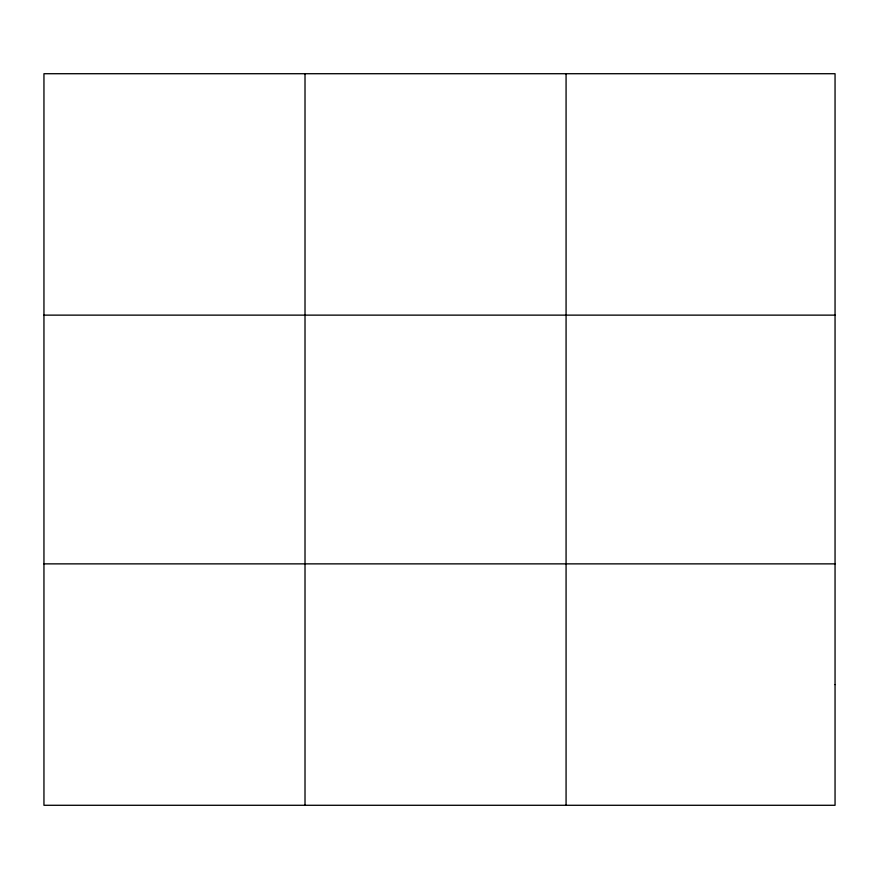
<?xml version="1.0" encoding="UTF-8"?>
<svg xmlns="http://www.w3.org/2000/svg" width="879" height="879" viewBox="0 0 879 879"><rect width="100%" height="100%" fill="white"/><g stroke="black" fill="none" stroke-linecap="round" stroke-linejoin="round"><path stroke-width="1.32" d="M305.013 805.285L305.013 73.715M566.076 805.285L566.076 73.715M43.95 315.132L835.05 315.132M43.95 563.868L835.05 563.868M835.05 684.576L835.05 805.285L43.95 805.285L43.95 73.715L835.05 73.715L835.05 684.576"/></g></svg>
